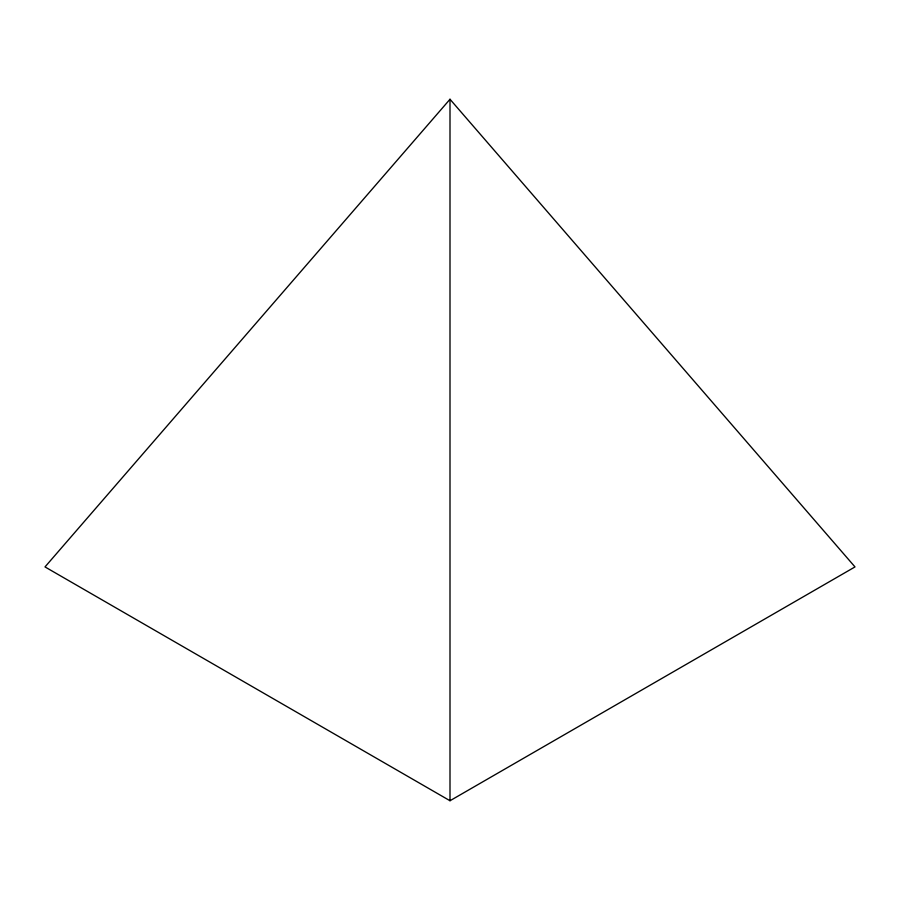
<?xml version="1.0" encoding="UTF-8"?>
<svg xmlns="http://www.w3.org/2000/svg" width="900" height="900" viewBox="0 0 900 900"><rect width="100%" height="100%" fill="white"/><g stroke="black" fill="none" stroke-linecap="round" stroke-linejoin="round"><path stroke-width="1.35" d="M450 99.259L45 566.921L450 800.741L855 566.921L450 99.259L450 800.741"/></g></svg>
